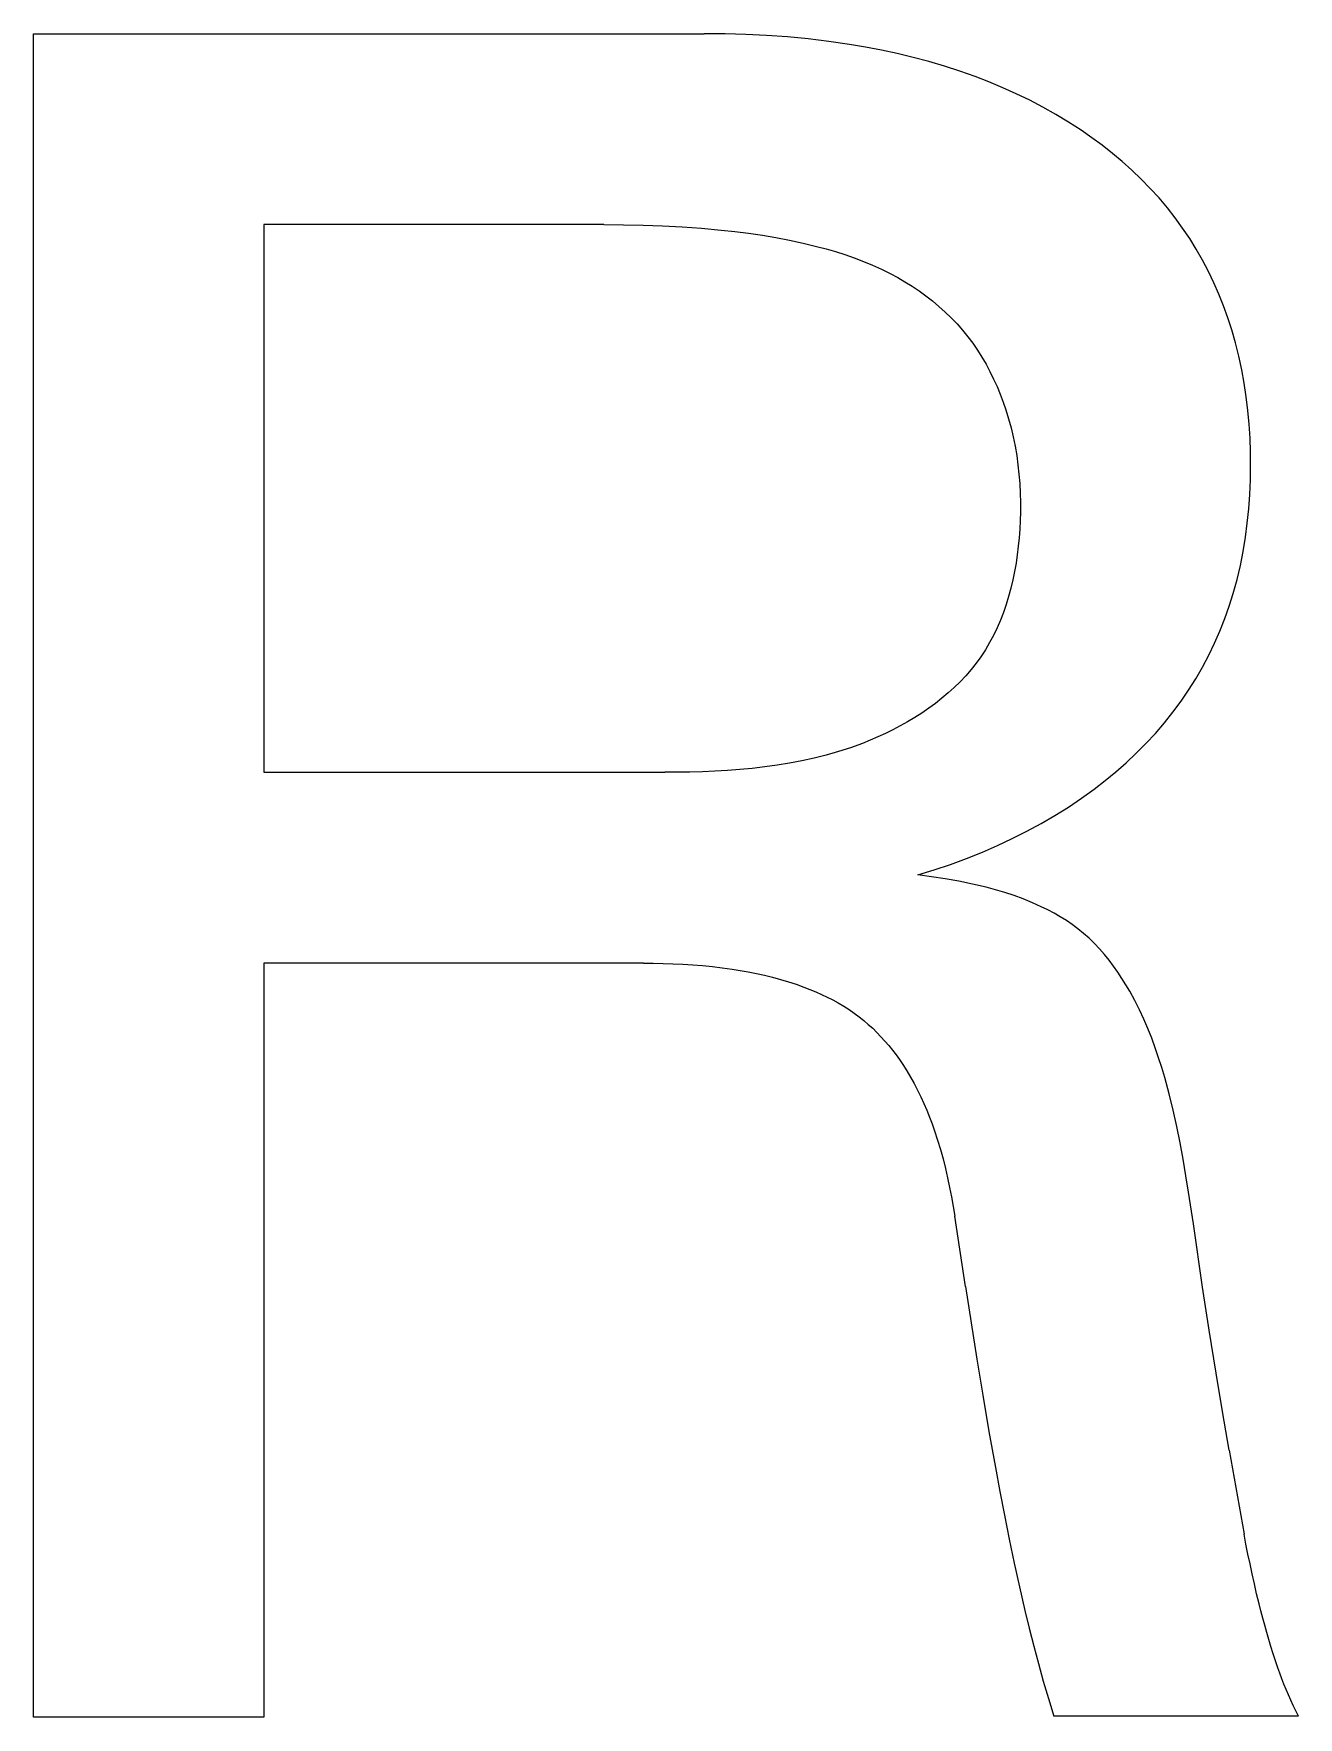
# Model space of a CAD drawing. Extents: x 0 to 420, y 0 to 297.
# Drawn here: x 175.042 to 176.694, y 219.85 to 222.05 of the extents above; entities that cross this region are included whole.
import ezdxf

# ---------------------------------------------------------------- set-up
doc = ezdxf.new("R2010")
doc.units = 0
doc.header["$LTSCALE"] = 23.1
doc.layers.add('10000_FRONT', color=7, linetype='CONTINUOUS')

msp = doc.modelspace()

# ---------------------------------------------------------------- linework, layer by layer
at = {"layer": '10000_FRONT', "color": 7, "linetype": 'CONTINUOUS'}
for p, q in [((175.0415, 219.85), (175.0415, 222.05)), ((175.0415, 222.05), (175.9178, 222.05)), ((175.945, 222.0497), (175.9178, 222.05)), ((175.9722, 222.049), (175.945, 222.0497)), ((175.9994, 222.0476), (175.9722, 222.049)), ((176.0266, 222.0457), (175.9994, 222.0476)), ((176.0537, 222.0431), (176.0266, 222.0457)), ((176.0807, 222.0399), (176.0537, 222.0431)), ((176.1077, 222.036), (176.0807, 222.0399)), ((176.1286, 222.0324), (176.1077, 222.036)), ((176.1494, 222.0284), (176.1286, 222.0324)), ((176.1702, 222.0239), (176.1494, 222.0284)), ((176.1908, 222.019), (176.1702, 222.0239)), ((176.2114, 222.0135), (176.1908, 222.019)), ((176.2317, 222.0075), (176.2114, 222.0135)), ((176.2519, 222.001), (176.2317, 222.0075)), ((176.2719, 221.9939), (176.2519, 222.001)), ((176.29, 221.9869), (176.2719, 221.9939)), ((176.308, 221.9794), (176.29, 221.9869)), ((176.3257, 221.9714), (176.308, 221.9794)), ((176.3432, 221.9629), (176.3257, 221.9714)), ((176.3605, 221.9539), (176.3432, 221.9629)), ((176.3775, 221.9444), (176.3605, 221.9539)), ((176.3941, 221.9343), (176.3775, 221.9444)), ((176.4105, 221.9237), (176.3941, 221.9343)), ((176.4244, 221.9141), (176.4105, 221.9237)), ((176.438, 221.9041), (176.4244, 221.9141)), ((176.4513, 221.8936), (176.438, 221.9041)), ((176.4642, 221.8828), (176.4513, 221.8936)), ((176.4768, 221.8715), (176.4642, 221.8828)), ((176.489, 221.8599), (176.4768, 221.8715)), ((176.5008, 221.8478), (176.489, 221.8599)), ((176.5122, 221.8353), (176.5008, 221.8478)), ((176.5231, 221.8225), (176.5122, 221.8353)), ((176.5335, 221.8092), (176.5231, 221.8225)), ((176.5431, 221.7959), (176.5335, 221.8092)), ((175.3425, 221.8005), (175.3425, 221.0849)), ((175.7868, 221.8005), (175.3425, 221.8005)), ((175.7868, 221.8005), (175.8124, 221.8004)), ((175.8124, 221.8004), (175.8379, 221.7998)), ((175.8379, 221.7998), (175.8635, 221.7989)), ((175.8635, 221.7989), (175.889, 221.7976)), ((175.889, 221.7976), (175.9145, 221.7958)), ((175.9145, 221.7958), (175.94, 221.7934)), ((175.94, 221.7934), (175.958, 221.7915)), ((175.958, 221.7915), (175.9759, 221.7892)), ((175.9759, 221.7892), (175.9938, 221.7866)), ((175.9938, 221.7866), (176.0116, 221.7836)), ((176.0116, 221.7836), (176.0294, 221.7802)), ((176.5523, 221.7822), (176.5431, 221.7959)), ((176.5609, 221.7683), (176.5523, 221.7822)), ((176.0294, 221.7802), (176.0471, 221.7764)), ((176.0471, 221.7764), (176.0647, 221.7721)), ((176.0647, 221.7721), (176.0771, 221.7688)), ((176.0771, 221.7688), (176.0895, 221.7652)), ((176.0895, 221.7652), (176.1017, 221.7613)), ((176.1017, 221.7613), (176.1139, 221.7571)), ((176.5691, 221.754), (176.5609, 221.7683)), ((176.1139, 221.7571), (176.1259, 221.7525)), ((176.1259, 221.7525), (176.1378, 221.7476)), ((176.1378, 221.7476), (176.1495, 221.7423)), ((176.1495, 221.7423), (176.161, 221.7366)), ((176.5767, 221.7394), (176.5691, 221.754)), ((176.5839, 221.7246), (176.5767, 221.7394)), ((176.161, 221.7366), (176.1707, 221.7314)), ((176.1707, 221.7314), (176.1802, 221.7259)), ((176.1802, 221.7259), (176.1895, 221.7201)), ((176.1895, 221.7201), (176.1986, 221.7139)), ((176.5905, 221.7095), (176.5839, 221.7246)), ((176.1986, 221.7139), (176.2075, 221.7075)), ((176.2075, 221.7075), (176.2162, 221.7007)), ((176.2162, 221.7007), (176.2246, 221.6937)), ((176.5966, 221.6942), (176.5905, 221.7095)), ((176.6022, 221.6788), (176.5966, 221.6942)), ((176.2246, 221.6937), (176.2328, 221.6863)), ((176.2328, 221.6863), (176.2406, 221.6786)), ((176.2406, 221.6786), (176.2482, 221.6707)), ((176.6073, 221.6632), (176.6022, 221.6788)), ((176.2482, 221.6707), (176.2554, 221.6625)), ((176.2554, 221.6625), (176.2622, 221.654)), ((176.2622, 221.654), (176.2687, 221.6454)), ((176.6123, 221.6459), (176.6073, 221.6632)), ((176.2687, 221.6454), (176.2748, 221.6365)), ((176.2748, 221.6365), (176.2806, 221.6273)), ((176.6166, 221.6284), (176.6123, 221.6459)), ((176.6204, 221.6109), (176.6166, 221.6284)), ((176.2806, 221.6273), (176.2861, 221.618)), ((176.2861, 221.618), (176.2913, 221.6084)), ((176.2913, 221.6084), (176.2961, 221.5987)), ((176.6236, 221.5932), (176.6204, 221.6109)), ((176.2961, 221.5987), (176.3006, 221.5888)), ((176.3006, 221.5888), (176.3047, 221.5788)), ((176.6262, 221.5754), (176.6236, 221.5932)), ((176.3047, 221.5788), (176.3086, 221.5687)), ((176.3086, 221.5687), (176.3121, 221.5585)), ((176.6284, 221.5575), (176.6262, 221.5754)), ((176.3121, 221.5585), (176.3157, 221.5468)), ((176.3157, 221.5468), (176.3189, 221.5349)), ((176.63, 221.5396), (176.6284, 221.5575)), ((176.3189, 221.5349), (176.3217, 221.523)), ((176.3217, 221.523), (176.3241, 221.511)), ((176.6311, 221.5216), (176.63, 221.5396)), ((176.6317, 221.5036), (176.6311, 221.5216)), ((176.3241, 221.511), (176.3262, 221.4989)), ((176.3262, 221.4989), (176.3278, 221.4867)), ((176.6319, 221.4856), (176.6317, 221.5036)), ((176.3278, 221.4867), (176.3291, 221.4744)), ((176.3291, 221.4744), (176.3301, 221.4621)), ((176.6316, 221.4668), (176.6319, 221.4856)), ((176.3301, 221.4621), (176.3307, 221.4497)), ((176.6308, 221.448), (176.6316, 221.4668)), ((176.3307, 221.4497), (176.331, 221.4373)), ((176.331, 221.4373), (176.331, 221.4248)), ((176.6295, 221.4292), (176.6308, 221.448)), ((176.3307, 221.4137), (176.3302, 221.4025)), ((176.331, 221.4248), (176.3307, 221.4137)), ((176.6252, 221.3919), (176.6276, 221.4105)), ((176.6276, 221.4105), (176.6295, 221.4292)), ((176.3294, 221.3914), (176.3283, 221.3802)), ((176.3302, 221.4025), (176.3294, 221.3914)), ((176.6222, 221.3734), (176.6252, 221.3919)), ((176.327, 221.3691), (176.3253, 221.3581)), ((176.3283, 221.3802), (176.327, 221.3691)), ((176.6185, 221.3551), (176.6222, 221.3734)), ((176.3234, 221.3471), (176.3211, 221.3362)), ((176.3253, 221.3581), (176.3234, 221.3471)), ((176.6142, 221.3368), (176.6185, 221.3551)), ((176.3186, 221.3254), (176.3157, 221.3147)), ((176.3211, 221.3362), (176.3186, 221.3254)), ((176.6092, 221.3187), (176.6142, 221.3368)), ((176.3124, 221.3042), (176.3088, 221.2938)), ((176.3157, 221.3147), (176.3124, 221.3042)), ((176.5981, 221.2857), (176.6039, 221.3021)), ((176.6039, 221.3021), (176.6092, 221.3187)), ((176.3049, 221.2836), (176.3006, 221.2736)), ((176.3088, 221.2938), (176.3049, 221.2836)), ((176.5917, 221.2694), (176.5981, 221.2857)), ((176.2908, 221.2543), (176.2853, 221.245)), ((176.2959, 221.2638), (176.2908, 221.2543)), ((176.3006, 221.2736), (176.2959, 221.2638)), ((176.5847, 221.2534), (176.5917, 221.2694)), ((176.2793, 221.2359), (176.2731, 221.2273)), ((176.2853, 221.245), (176.2793, 221.2359)), ((176.5689, 221.2223), (176.5771, 221.2377)), ((176.5771, 221.2377), (176.5847, 221.2534)), ((176.2596, 221.211), (176.2523, 221.2032)), ((176.2666, 221.219), (176.2596, 221.211)), ((176.2731, 221.2273), (176.2666, 221.219)), ((176.5602, 221.2071), (176.5689, 221.2223)), ((176.2367, 221.1885), (176.2285, 221.1816)), ((176.2447, 221.1957), (176.2367, 221.1885)), ((176.2523, 221.2032), (176.2447, 221.1957)), ((176.5411, 221.1779), (176.5509, 221.1923)), ((176.5509, 221.1923), (176.5602, 221.2071)), ((176.2112, 221.1685), (176.2023, 221.1623)), ((176.22, 221.1749), (176.2112, 221.1685)), ((176.2285, 221.1816), (176.22, 221.1749)), ((176.5304, 221.1634), (176.5411, 221.1779)), ((176.1741, 221.1454), (176.1644, 221.1404)), ((176.1837, 221.1508), (176.1741, 221.1454)), ((176.1931, 221.1564), (176.1837, 221.1508)), ((176.2023, 221.1623), (176.1931, 221.1564)), ((176.5074, 221.1357), (176.5192, 221.1494)), ((176.5192, 221.1494), (176.5304, 221.1634)), ((176.1245, 221.1226), (176.1089, 221.117)), ((176.1346, 221.1267), (176.1245, 221.1226)), ((176.1446, 221.131), (176.1346, 221.1267)), ((176.1546, 221.1355), (176.1446, 221.131)), ((176.1644, 221.1404), (176.1546, 221.1355)), ((176.4824, 221.1097), (176.4951, 221.1225)), ((176.4951, 221.1225), (176.5074, 221.1357)), ((176.0614, 221.1033), (176.0454, 221.0998)), ((176.0773, 221.1073), (176.0614, 221.1033)), ((176.0932, 221.1119), (176.0773, 221.1073)), ((176.1089, 221.117), (176.0932, 221.1119)), ((176.4693, 221.0974), (176.4824, 221.1097)), ((175.3425, 221.0849), (175.8663, 221.0849)), ((175.8827, 221.0849), (175.8663, 221.0849)), ((175.899, 221.0852), (175.8827, 221.0849)), ((175.9154, 221.0856), (175.899, 221.0852)), ((175.9317, 221.0863), (175.9154, 221.0856)), ((175.9481, 221.0872), (175.9317, 221.0863)), ((175.9644, 221.0884), (175.9481, 221.0872)), ((175.9807, 221.0899), (175.9644, 221.0884)), ((175.997, 221.0918), (175.9807, 221.0899)), ((176.0132, 221.094), (175.997, 221.0918)), ((176.0293, 221.0967), (176.0132, 221.094)), ((176.0454, 221.0998), (176.0293, 221.0967)), ((176.4419, 221.074), (176.4558, 221.0855)), ((176.4558, 221.0855), (176.4693, 221.0974)), ((176.4109, 221.0509), (176.4276, 221.063)), ((176.4276, 221.063), (176.4419, 221.074)), ((176.3762, 221.0284), (176.3937, 221.0394)), ((176.3937, 221.0394), (176.4109, 221.0509)), ((176.3395, 221.0078), (176.3583, 221.018)), ((176.3583, 221.018), (176.3762, 221.0284)), ((176.3011, 220.9891), (176.3204, 220.9982)), ((176.3204, 220.9982), (176.3395, 221.0078)), ((176.2395, 220.9645), (176.2606, 220.9722)), ((176.2606, 220.9722), (176.2814, 220.9806)), ((176.2814, 220.9806), (176.3011, 220.9891)), ((176.1969, 220.9508), (176.2183, 220.9574)), ((176.2148, 220.9484), (176.1969, 220.9508)), ((176.2327, 220.9456), (176.2148, 220.9484)), ((176.2183, 220.9574), (176.2395, 220.9645)), ((176.2506, 220.9425), (176.2327, 220.9456)), ((176.2684, 220.9388), (176.2506, 220.9425)), ((176.2861, 220.9347), (176.2684, 220.9388)), ((176.2985, 220.9314), (176.2861, 220.9347)), ((176.3107, 220.9277), (176.2985, 220.9314)), ((176.3228, 220.9237), (176.3107, 220.9277)), ((176.3348, 220.9193), (176.3228, 220.9237)), ((176.3467, 220.9145), (176.3348, 220.9193)), ((176.3583, 220.9092), (176.3467, 220.9145)), ((176.3667, 220.9051), (176.3583, 220.9092)), ((176.375, 220.9007), (176.3667, 220.9051)), ((176.3831, 220.896), (176.375, 220.9007)), ((176.3911, 220.891), (176.3831, 220.896)), ((176.3988, 220.8858), (176.3911, 220.891)), ((176.4063, 220.8802), (176.3988, 220.8858)), ((176.4136, 220.8744), (176.4063, 220.8802)), ((176.4208, 220.868), (176.4136, 220.8744)), ((176.4278, 220.8612), (176.4208, 220.868)), ((176.4345, 220.8542), (176.4278, 220.8612)), ((176.4409, 220.8469), (176.4345, 220.8542)), ((176.447, 220.8393), (176.4409, 220.8469)), ((176.4529, 220.8315), (176.447, 220.8393)), ((175.3425, 220.8354), (175.3425, 219.85)), ((175.8383, 220.8354), (175.3425, 220.8354)), ((175.8383, 220.8354), (175.8512, 220.8353)), ((175.8512, 220.8353), (175.8641, 220.8351)), ((175.8641, 220.8351), (175.877, 220.8346)), ((175.877, 220.8346), (175.8899, 220.834)), ((175.8899, 220.834), (175.9028, 220.8332)), ((175.9028, 220.8332), (175.9157, 220.8322)), ((175.9157, 220.8322), (175.9285, 220.8309)), ((175.9285, 220.8309), (175.9414, 220.8294)), ((175.9414, 220.8294), (175.9542, 220.8276)), ((175.9542, 220.8276), (175.9648, 220.8259)), ((175.9648, 220.8259), (175.9754, 220.824)), ((175.9754, 220.824), (175.986, 220.822)), ((175.986, 220.822), (175.9966, 220.8196)), ((175.9966, 220.8196), (176.007, 220.8171)), ((176.007, 220.8171), (176.0175, 220.8143)), ((176.0175, 220.8143), (176.0278, 220.8112)), ((176.4585, 220.8236), (176.4529, 220.8315)), ((176.4638, 220.8154), (176.4585, 220.8236)), ((176.469, 220.8071), (176.4638, 220.8154)), ((176.0278, 220.8112), (176.0381, 220.8079)), ((176.0381, 220.8079), (176.0482, 220.8042)), ((176.0482, 220.8042), (176.0559, 220.8012)), ((176.0559, 220.8012), (176.0636, 220.7981)), ((176.0636, 220.7981), (176.0711, 220.7947)), ((176.0711, 220.7947), (176.0785, 220.7911)), ((176.4739, 220.7987), (176.469, 220.8071)), ((176.4804, 220.7867), (176.4739, 220.7987)), ((176.0785, 220.7911), (176.0859, 220.7874)), ((176.0859, 220.7874), (176.0931, 220.7834)), ((176.0931, 220.7834), (176.1002, 220.7792)), ((176.1002, 220.7792), (176.1071, 220.7748)), ((176.1071, 220.7748), (176.1139, 220.7701)), ((176.1139, 220.7701), (176.1205, 220.7652)), ((176.4865, 220.7746), (176.4804, 220.7867)), ((176.4922, 220.7623), (176.4865, 220.7746)), ((176.1205, 220.7652), (176.1265, 220.7604)), ((176.1265, 220.7604), (176.1323, 220.7555)), ((176.1323, 220.7555), (176.138, 220.7503)), ((176.138, 220.7503), (176.1435, 220.7449)), ((176.4976, 220.7499), (176.4922, 220.7623)), ((176.5026, 220.7373), (176.4976, 220.7499)), ((176.1435, 220.7449), (176.1488, 220.7394)), ((176.1488, 220.7394), (176.154, 220.7337)), ((176.154, 220.7337), (176.159, 220.7278)), ((176.159, 220.7278), (176.1638, 220.7218)), ((176.5073, 220.7246), (176.5026, 220.7373)), ((176.1638, 220.7218), (176.1685, 220.7157)), ((176.1685, 220.7157), (176.173, 220.7094)), ((176.173, 220.7094), (176.1773, 220.703)), ((176.5117, 220.7118), (176.5073, 220.7246)), ((176.5158, 220.6989), (176.5117, 220.7118)), ((176.1773, 220.703), (176.1825, 220.6949)), ((176.1825, 220.6949), (176.1875, 220.6866)), ((176.1875, 220.6866), (176.1922, 220.6782)), ((176.5196, 220.6859), (176.5158, 220.6989)), ((176.5254, 220.6648), (176.5196, 220.6859)), ((176.1922, 220.6782), (176.1966, 220.6696)), ((176.1966, 220.6696), (176.2009, 220.661)), ((176.2009, 220.661), (176.2049, 220.6522)), ((176.5306, 220.6435), (176.5254, 220.6648)), ((176.2049, 220.6522), (176.2087, 220.6433)), ((176.2087, 220.6433), (176.2123, 220.6344)), ((176.5353, 220.6222), (176.5306, 220.6435)), ((176.2123, 220.6344), (176.2157, 220.6253)), ((176.2157, 220.6253), (176.2189, 220.6162)), ((176.2189, 220.6162), (176.2229, 220.6041)), ((176.5397, 220.6007), (176.5353, 220.6222)), ((176.2229, 220.6041), (176.2265, 220.5919)), ((176.5436, 220.5792), (176.5397, 220.6007)), ((176.2265, 220.5919), (176.2299, 220.5797)), ((176.2299, 220.5797), (176.2331, 220.5673)), ((176.5473, 220.5576), (176.5436, 220.5792)), ((176.2331, 220.5673), (176.2359, 220.5549)), ((176.2359, 220.5549), (176.2386, 220.5425)), ((176.5508, 220.536), (176.5473, 220.5576)), ((176.2386, 220.5425), (176.241, 220.53)), ((176.241, 220.53), (176.2432, 220.5174)), ((176.5571, 220.4947), (176.5508, 220.536)), ((176.2432, 220.5174), (176.2452, 220.5049)), ((176.2592, 220.4129), (176.2452, 220.5049)), ((176.5692, 220.412), (176.5571, 220.4947)), ((176.2592, 220.4129), (176.2666, 220.3655)), ((176.5778, 220.3558), (176.5692, 220.412)), ((176.2666, 220.3655), (176.2741, 220.3182)), ((176.5868, 220.2997), (176.5778, 220.3558)), ((176.2741, 220.3182), (176.2819, 220.271)), ((176.5952, 220.2495), (176.5868, 220.2997)), ((176.2819, 220.271), (176.29, 220.2237)), ((176.6038, 220.1993), (176.5952, 220.2495)), ((176.29, 220.2237), (176.2984, 220.1766)), ((176.6038, 220.1993), (176.6234, 220.0895)), ((176.2984, 220.1766), (176.3042, 220.1452)), ((176.3042, 220.1452), (176.3102, 220.114)), ((176.3102, 220.114), (176.3164, 220.0827)), ((176.6258, 220.0764), (176.6234, 220.0895)), ((176.3164, 220.0827), (176.3229, 220.0516)), ((176.6284, 220.0634), (176.6258, 220.0764)), ((176.3229, 220.0516), (176.3297, 220.0205)), ((176.6311, 220.0504), (176.6284, 220.0634)), ((176.6339, 220.0373), (176.6311, 220.0504)), ((176.6368, 220.0244), (176.6339, 220.0373)), ((176.6398, 220.0114), (176.6368, 220.0244)), ((176.3297, 220.0205), (176.3369, 219.9895)), ((176.643, 219.9985), (176.6398, 220.0114)), ((176.3369, 219.9895), (176.3425, 219.9663)), ((176.6453, 219.9891), (176.643, 219.9985)), ((176.6478, 219.9797), (176.6453, 219.9891)), ((176.6503, 219.9703), (176.6478, 219.9797)), ((176.3425, 219.9663), (176.3484, 219.9432)), ((176.6529, 219.961), (176.6503, 219.9703)), ((176.6555, 219.9517), (176.6529, 219.961)), ((176.3484, 219.9432), (176.3545, 219.9202)), ((176.6583, 219.9424), (176.6555, 219.9517)), ((176.6612, 219.9331), (176.6583, 219.9424)), ((176.3545, 219.9202), (176.3609, 219.8972)), ((176.6643, 219.9239), (176.6612, 219.9331)), ((176.6674, 219.9148), (176.6643, 219.9239)), ((176.67, 219.9076), (176.6674, 219.9148)), ((176.3609, 219.8972), (176.3676, 219.8744)), ((176.6727, 219.9005), (176.67, 219.9076)), ((176.6754, 219.8934), (176.6727, 219.9005)), ((176.6783, 219.8863), (176.6754, 219.8934)), ((176.3676, 219.8744), (176.3746, 219.8516)), ((176.6813, 219.8793), (176.6783, 219.8863)), ((176.6843, 219.8723), (176.6813, 219.8793)), ((176.6875, 219.8653), (176.6843, 219.8723)), ((175.3425, 219.85), (175.0415, 219.85)), ((176.6943, 219.8516), (176.3746, 219.8516)), ((176.6908, 219.8584), (176.6875, 219.8653)), ((176.6943, 219.8516), (176.6908, 219.8584))]:
    msp.add_line(p, q, dxfattribs=at)

doc.saveas('drawing.dxf')
